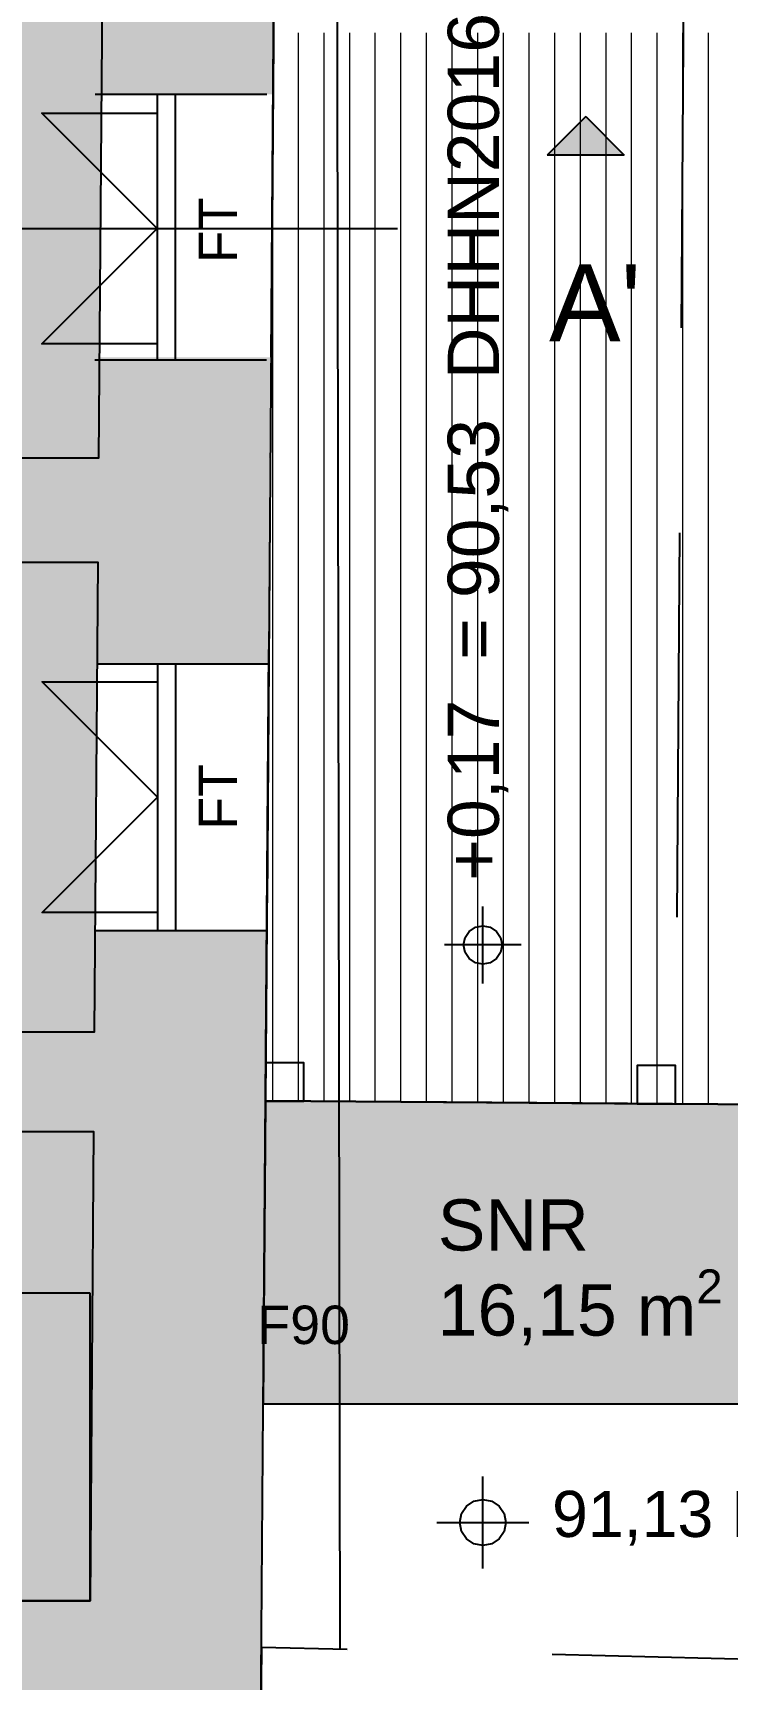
# Model space of a CAD drawing. Header units: centimetres. Extents: x 0 to 44.8, y 0 to 29.7.
# Drawn here: x 29.74 to 32.45, y 14.86 to 21.28 of the extents above; entities that cross this region are included whole.
import ezdxf
from ezdxf.xclip import XClip

# ---------------------------------------------------------------- set-up
doc = ezdxf.new("R2010")
doc.units = ezdxf.units.CM
doc.header["$MEASUREMENT"] = 0
doc.header["$XCLIPFRAME"] = 0
doc.linetypes.add('Strichlinie_ eng', pattern=[0.23, 0.15, -0.08])
doc.linetypes.add('Strichpunktlinie', pattern=[0.670278, 0.352778, -0.176389, 0, -0.141111])
for name, color, linetype in [('A-Bemaßung 1_100', 7, 'Continuous'), ('A-Fenster Türen', 7, 'Continuous'), ('A-Möblierung', 7, 'Continuous'), ('A-Räume NEU.Neu', 7, 'Continuous'), ('A-Schnittlinien.Marker', 7, 'Continuous'), ('A-Schraffuren', 7, 'Continuous'), ('A-Text', 7, 'Continuous'), ('A-Treppen', 7, 'Continuous'), ('Ebene 8001', 7, 'Continuous'), ('Ebene 805', 7, 'Continuous'), ('Layout-Zeichnung.Layout', 7, 'Continuous'), ('Neubau_A-Balkon.Neu', 7, 'Continuous'), ('Neubau_A-Bemaßung 1_100', 7, 'Continuous'), ('Neubau_A-Fenster Türen', 7, 'Continuous'), ('Wand', 7, 'Continuous')]:
    doc.layers.add(name, color=color, linetype=linetype)
doc.styles.add('ERSTELLTER_STIL_3', font='')
doc.styles.get('ERSTELLTER_STIL_3').set_extended_font_data('Arial')

# ---------------------------------------------------------------- blocks, each defined once
blk = doc.blocks.new('*X4')
at = {"layer": 'A-Räume NEU.Neu', "color": 33, "linetype": 'Continuous', "lineweight": 18, "ltscale": 10, "true_color": 0xa88f73}
for p, q in [((30.7751, 21.2773), (30.7751, 21.0273)), ((30.7751, 21.2773), (30.7751, 21.0273)), ((30.8751, 21.2773), (30.8751, 21.0273)), ((30.8751, 21.2773), (30.8751, 21.0273)), ((30.9751, 21.2773), (30.9751, 21.0273)), ((30.9751, 21.2773), (30.9751, 21.0273)), ((31.0751, 21.2773), (31.0751, 21.0273)), ((31.0751, 21.2773), (31.0751, 21.0273)), ((31.1751, 21.2773), (31.1751, 21.0273)), ((31.1751, 21.2773), (31.1751, 21.0273)), ((31.2751, 21.2773), (31.2751, 21.0273)), ((31.2751, 21.2773), (31.2751, 21.0273)), ((31.3751, 21.2773), (31.3751, 21.0273)), ((31.3751, 21.2773), (31.3751, 21.0273)), ((31.4751, 21.2773), (31.4751, 21.0273)), ((31.4751, 21.2773), (31.4751, 21.0273)), ((31.5751, 21.2773), (31.5751, 21.0273)), ((31.5751, 21.2773), (31.5751, 21.0273)), ((31.6751, 21.2773), (31.6751, 21.0273)), ((31.6751, 21.2773), (31.6751, 21.0273)), ((31.7751, 21.2773), (31.7751, 21.0273)), ((31.7751, 21.2773), (31.7751, 21.0273)), ((31.8751, 21.2773), (31.8751, 21.0273)), ((31.8751, 21.2773), (31.8751, 21.0273)), ((31.9751, 21.2773), (31.9751, 21.0273)), ((31.9751, 21.2773), (31.9751, 21.0273)), ((32.0751, 21.2773), (32.0751, 21.0273)), ((32.0751, 21.2773), (32.0751, 21.0273)), ((32.1751, 21.2773), (32.1751, 21.0273)), ((32.1751, 21.2773), (32.1751, 21.0273)), ((32.2751, 21.2773), (32.2751, 21.0273)), ((32.2751, 21.2773), (32.2751, 21.0273)), ((32.3751, 21.2773), (32.3751, 21.0273)), ((32.3751, 21.2773), (32.3751, 21.0273)), ((30.7751, 21.0273), (30.7751, 20.7773)), ((30.7751, 21.0273), (30.7751, 20.7773)), ((30.8751, 21.0273), (30.8751, 20.7773)), ((30.8751, 21.0273), (30.8751, 20.7773)), ((30.9751, 21.0273), (30.9751, 20.7773)), ((30.9751, 21.0273), (30.9751, 20.7773)), ((31.0751, 21.0273), (31.0751, 20.7773)), ((31.0751, 21.0273), (31.0751, 20.7773)), ((31.1751, 21.0273), (31.1751, 20.7773)), ((31.1751, 21.0273), (31.1751, 20.7773)), ((31.2751, 21.0273), (31.2751, 20.7773)), ((31.2751, 21.0273), (31.2751, 20.7773)), ((31.3751, 21.0273), (31.3751, 20.7773)), ((31.3751, 21.0273), (31.3751, 20.7773)), ((31.4751, 21.0273), (31.4751, 20.7773)), ((31.4751, 21.0273), (31.4751, 20.7773)), ((31.5751, 21.0273), (31.5751, 20.7773)), ((31.5751, 21.0273), (31.5751, 20.7773)), ((31.6751, 21.0273), (31.6751, 20.7773)), ((31.6751, 21.0273), (31.6751, 20.7773)), ((31.7751, 21.0273), (31.7751, 20.7773)), ((31.7751, 21.0273), (31.7751, 20.7773)), ((31.8751, 21.0273), (31.8751, 20.7773)), ((31.8751, 21.0273), (31.8751, 20.7773)), ((31.9751, 21.0273), (31.9751, 20.7773)), ((31.9751, 21.0273), (31.9751, 20.7773)), ((32.0751, 21.0273), (32.0751, 20.7773)), ((32.0751, 21.0273), (32.0751, 20.7773)), ((32.1751, 21.0273), (32.1751, 20.7773)), ((32.1751, 21.0273), (32.1751, 20.7773)), ((32.2751, 21.0273), (32.2751, 20.7773)), ((32.2751, 21.0273), (32.2751, 20.7773)), ((32.3751, 21.0273), (32.3751, 20.7773)), ((32.3751, 21.0273), (32.3751, 20.7773)), ((30.7751, 20.7773), (30.7751, 20.5273)), ((30.7751, 20.7773), (30.7751, 20.5273)), ((30.8751, 20.7773), (30.8751, 20.5273)), ((30.8751, 20.7773), (30.8751, 20.5273)), ((30.9751, 20.7773), (30.9751, 20.5273)), ((30.9751, 20.7773), (30.9751, 20.5273)), ((31.0751, 20.7773), (31.0751, 20.5273)), ((31.0751, 20.7773), (31.0751, 20.5273)), ((31.1751, 20.7773), (31.1751, 20.5273)), ((31.1751, 20.7773), (31.1751, 20.5273)), ((31.2751, 20.7773), (31.2751, 20.5273)), ((31.2751, 20.7773), (31.2751, 20.5273)), ((31.3751, 20.7773), (31.3751, 20.5273)), ((31.3751, 20.7773), (31.3751, 20.5273)), ((31.4751, 20.7773), (31.4751, 20.5273)), ((31.4751, 20.7773), (31.4751, 20.5273)), ((31.5751, 20.7773), (31.5751, 20.5273)), ((31.5751, 20.7773), (31.5751, 20.5273)), ((31.6751, 20.7773), (31.6751, 20.5273)), ((31.6751, 20.7773), (31.6751, 20.5273)), ((31.7751, 20.7773), (31.7751, 20.5273)), ((31.7751, 20.7773), (31.7751, 20.5273)), ((31.8751, 20.7773), (31.8751, 20.5273)), ((31.8751, 20.7773), (31.8751, 20.5273)), ((31.9751, 20.7773), (31.9751, 20.5273)), ((31.9751, 20.7773), (31.9751, 20.5273)), ((32.0751, 20.7773), (32.0751, 20.5273)), ((32.0751, 20.7773), (32.0751, 20.5273)), ((32.1751, 20.7773), (32.1751, 20.5273)), ((32.1751, 20.7773), (32.1751, 20.5273)), ((32.2751, 20.7773), (32.2751, 20.5273)), ((32.2751, 20.7773), (32.2751, 20.5273)), ((32.3751, 20.7773), (32.3751, 20.5273)), ((32.3751, 20.7773), (32.3751, 20.5273)), ((30.6751, 20.7224), (30.6751, 20.5273)), ((30.6751, 20.7224), (30.6751, 20.5273)), ((30.6751, 20.5273), (30.6751, 20.2773)), ((30.6751, 20.5273), (30.6751, 20.2773)), ((30.7751, 20.5273), (30.7751, 20.2773)), ((30.7751, 20.5273), (30.7751, 20.2773)), ((30.8751, 20.5273), (30.8751, 20.2773)), ((30.8751, 20.5273), (30.8751, 20.2773)), ((30.9751, 20.5273), (30.9751, 20.2773)), ((30.9751, 20.5273), (30.9751, 20.2773)), ((31.0751, 20.5273), (31.0751, 20.2773)), ((31.0751, 20.5273), (31.0751, 20.2773)), ((31.1751, 20.5273), (31.1751, 20.2773)), ((31.1751, 20.5273), (31.1751, 20.2773)), ((31.2751, 20.5273), (31.2751, 20.2773)), ((31.2751, 20.5273), (31.2751, 20.2773)), ((31.3751, 20.5273), (31.3751, 20.2773)), ((31.3751, 20.5273), (31.3751, 20.2773)), ((31.4751, 20.5273), (31.4751, 20.2773)), ((31.4751, 20.5273), (31.4751, 20.2773)), ((31.5751, 20.5273), (31.5751, 20.2773)), ((31.5751, 20.5273), (31.5751, 20.2773)), ((31.6751, 20.5273), (31.6751, 20.2773)), ((31.6751, 20.5273), (31.6751, 20.2773)), ((31.7751, 20.5273), (31.7751, 20.2773)), ((31.7751, 20.5273), (31.7751, 20.2773)), ((31.8751, 20.5273), (31.8751, 20.2773)), ((31.8751, 20.5273), (31.8751, 20.2773)), ((31.9751, 20.5273), (31.9751, 20.2773)), ((31.9751, 20.5273), (31.9751, 20.2773)), ((32.0751, 20.5273), (32.0751, 20.2773)), ((32.0751, 20.5273), (32.0751, 20.2773)), ((32.1751, 20.5273), (32.1751, 20.2773)), ((32.1751, 20.5273), (32.1751, 20.2773)), ((32.2751, 20.5273), (32.2751, 20.2773)), ((32.2751, 20.5273), (32.2751, 20.2773)), ((32.3751, 20.5273), (32.3751, 20.2773)), ((32.3751, 20.5273), (32.3751, 20.2773)), ((30.6751, 20.2773), (30.6751, 20.0273)), ((30.6751, 20.2773), (30.6751, 20.0273)), ((30.7751, 20.2773), (30.7751, 20.0273)), ((30.7751, 20.2773), (30.7751, 20.0273)), ((30.8751, 20.2773), (30.8751, 20.0273)), ((30.8751, 20.2773), (30.8751, 20.0273)), ((30.9751, 20.2773), (30.9751, 20.0273)), ((30.9751, 20.2773), (30.9751, 20.0273)), ((31.0751, 20.2773), (31.0751, 20.0273)), ((31.0751, 20.2773), (31.0751, 20.0273)), ((31.1751, 20.2773), (31.1751, 20.0273)), ((31.1751, 20.2773), (31.1751, 20.0273)), ((31.2751, 20.2773), (31.2751, 20.0273)), ((31.2751, 20.2773), (31.2751, 20.0273)), ((31.3751, 20.2773), (31.3751, 20.0273)), ((31.3751, 20.2773), (31.3751, 20.0273)), ((31.4751, 20.2773), (31.4751, 20.0273)), ((31.4751, 20.2773), (31.4751, 20.0273)), ((31.5751, 20.2773), (31.5751, 20.0273)), ((31.5751, 20.2773), (31.5751, 20.0273)), ((31.6751, 20.2773), (31.6751, 20.0273)), ((31.6751, 20.2773), (31.6751, 20.0273)), ((31.7751, 20.2773), (31.7751, 20.0273)), ((31.7751, 20.2773), (31.7751, 20.0273)), ((31.8751, 20.2773), (31.8751, 20.0273)), ((31.8751, 20.2773), (31.8751, 20.0273)), ((31.9751, 20.2773), (31.9751, 20.0273)), ((31.9751, 20.2773), (31.9751, 20.0273)), ((32.0751, 20.2773), (32.0751, 20.0273)), ((32.0751, 20.2773), (32.0751, 20.0273)), ((32.1751, 20.2773), (32.1751, 20.0273)), ((32.1751, 20.2773), (32.1751, 20.0273)), ((32.2751, 20.2773), (32.2751, 20.0273)), ((32.2751, 20.2773), (32.2751, 20.0273)), ((32.3751, 20.2773), (32.3751, 20.0273)), ((32.3751, 20.2773), (32.3751, 20.0273)), ((30.6751, 20.0273), (30.6751, 19.7773)), ((30.6751, 20.0273), (30.6751, 19.7773)), ((30.7751, 20.0273), (30.7751, 19.7773)), ((30.7751, 20.0273), (30.7751, 19.7773)), ((30.8751, 20.0273), (30.8751, 19.7773)), ((30.8751, 20.0273), (30.8751, 19.7773)), ((30.9751, 20.0273), (30.9751, 19.7773)), ((30.9751, 20.0273), (30.9751, 19.7773)), ((31.0751, 20.0273), (31.0751, 19.7773)), ((31.0751, 20.0273), (31.0751, 19.7773)), ((31.1751, 20.0273), (31.1751, 19.7773)), ((31.1751, 20.0273), (31.1751, 19.7773)), ((31.2751, 20.0273), (31.2751, 19.7773)), ((31.2751, 20.0273), (31.2751, 19.7773)), ((31.3751, 20.0273), (31.3751, 19.7773)), ((31.3751, 20.0273), (31.3751, 19.7773)), ((31.4751, 20.0273), (31.4751, 19.7773)), ((31.4751, 20.0273), (31.4751, 19.7773)), ((31.5751, 20.0273), (31.5751, 19.7773)), ((31.5751, 20.0273), (31.5751, 19.7773)), ((31.6751, 20.0273), (31.6751, 19.7773)), ((31.6751, 20.0273), (31.6751, 19.7773)), ((31.7751, 20.0273), (31.7751, 19.7773)), ((31.7751, 20.0273), (31.7751, 19.7773)), ((31.8751, 20.0273), (31.8751, 19.7773)), ((31.8751, 20.0273), (31.8751, 19.7773)), ((31.9751, 20.0273), (31.9751, 19.7773)), ((31.9751, 20.0273), (31.9751, 19.7773)), ((32.0751, 20.0273), (32.0751, 19.7773)), ((32.0751, 20.0273), (32.0751, 19.7773)), ((32.1751, 20.0273), (32.1751, 19.7773)), ((32.1751, 20.0273), (32.1751, 19.7773)), ((32.2751, 20.0273), (32.2751, 19.7773)), ((32.2751, 20.0273), (32.2751, 19.7773)), ((32.3751, 20.0273), (32.3751, 19.7773)), ((32.3751, 20.0273), (32.3751, 19.7773)), ((30.6751, 19.7773), (30.6751, 19.5273)), ((30.6751, 19.7773), (30.6751, 19.5273)), ((30.7751, 19.7773), (30.7751, 19.5273)), ((30.7751, 19.7773), (30.7751, 19.5273)), ((30.8751, 19.7773), (30.8751, 19.5273)), ((30.8751, 19.7773), (30.8751, 19.5273)), ((30.9751, 19.7773), (30.9751, 19.5273)), ((30.9751, 19.7773), (30.9751, 19.5273)), ((31.0751, 19.7773), (31.0751, 19.5273)), ((31.0751, 19.7773), (31.0751, 19.5273)), ((31.1751, 19.7773), (31.1751, 19.5273)), ((31.1751, 19.7773), (31.1751, 19.5273)), ((31.2751, 19.7773), (31.2751, 19.5273)), ((31.2751, 19.7773), (31.2751, 19.5273)), ((31.3751, 19.7773), (31.3751, 19.5273)), ((31.3751, 19.7773), (31.3751, 19.5273)), ((31.4751, 19.7773), (31.4751, 19.5273)), ((31.4751, 19.7773), (31.4751, 19.5273)), ((31.5751, 19.7773), (31.5751, 19.5273)), ((31.5751, 19.7773), (31.5751, 19.5273)), ((31.6751, 19.7773), (31.6751, 19.5273)), ((31.6751, 19.7773), (31.6751, 19.5273)), ((31.7751, 19.7773), (31.7751, 19.5273)), ((31.7751, 19.7773), (31.7751, 19.5273)), ((31.8751, 19.7773), (31.8751, 19.5273)), ((31.8751, 19.7773), (31.8751, 19.5273)), ((31.9751, 19.7773), (31.9751, 19.5273)), ((31.9751, 19.7773), (31.9751, 19.5273)), ((32.0751, 19.7773), (32.0751, 19.5273)), ((32.0751, 19.7773), (32.0751, 19.5273)), ((32.1751, 19.7773), (32.1751, 19.5273)), ((32.1751, 19.7773), (32.1751, 19.5273)), ((32.2751, 19.7773), (32.2751, 19.5273)), ((32.2751, 19.7773), (32.2751, 19.5273)), ((32.3751, 19.7773), (32.3751, 19.5273)), ((32.3751, 19.7773), (32.3751, 19.5273)), ((30.6751, 19.5273), (30.6751, 19.2773)), ((30.6751, 19.5273), (30.6751, 19.2773)), ((30.7751, 19.5273), (30.7751, 19.2773)), ((30.7751, 19.5273), (30.7751, 19.2773)), ((30.8751, 19.5273), (30.8751, 19.2773)), ((30.8751, 19.5273), (30.8751, 19.2773)), ((30.9751, 19.5273), (30.9751, 19.2773)), ((30.9751, 19.5273), (30.9751, 19.2773)), ((31.0751, 19.5273), (31.0751, 19.2773)), ((31.0751, 19.5273), (31.0751, 19.2773)), ((31.1751, 19.5273), (31.1751, 19.2773)), ((31.1751, 19.5273), (31.1751, 19.2773)), ((31.2751, 19.5273), (31.2751, 19.2773)), ((31.2751, 19.5273), (31.2751, 19.2773)), ((31.3751, 19.5273), (31.3751, 19.2773)), ((31.3751, 19.5273), (31.3751, 19.2773)), ((31.4751, 19.5273), (31.4751, 19.2773)), ((31.4751, 19.5273), (31.4751, 19.2773)), ((31.5751, 19.5273), (31.5751, 19.2773)), ((31.5751, 19.5273), (31.5751, 19.2773)), ((31.6751, 19.5273), (31.6751, 19.2773)), ((31.6751, 19.5273), (31.6751, 19.2773)), ((31.7751, 19.5273), (31.7751, 19.2773)), ((31.7751, 19.5273), (31.7751, 19.2773)), ((31.8751, 19.5273), (31.8751, 19.2773)), ((31.8751, 19.5273), (31.8751, 19.2773)), ((31.9751, 19.5273), (31.9751, 19.2773)), ((31.9751, 19.5273), (31.9751, 19.2773)), ((32.0751, 19.5273), (32.0751, 19.2773)), ((32.0751, 19.5273), (32.0751, 19.2773)), ((32.1751, 19.5273), (32.1751, 19.2773)), ((32.1751, 19.5273), (32.1751, 19.2773)), ((32.2751, 19.5273), (32.2751, 19.2773)), ((32.2751, 19.5273), (32.2751, 19.2773)), ((32.3751, 19.5273), (32.3751, 19.2773)), ((32.3751, 19.5273), (32.3751, 19.2773)), ((30.6751, 19.2773), (30.6751, 19.0273)), ((30.6751, 19.2773), (30.6751, 19.0273)), ((30.7751, 19.2773), (30.7751, 19.0273)), ((30.7751, 19.2773), (30.7751, 19.0273)), ((30.8751, 19.2773), (30.8751, 19.0273)), ((30.8751, 19.2773), (30.8751, 19.0273)), ((30.9751, 19.2773), (30.9751, 19.0273)), ((30.9751, 19.2773), (30.9751, 19.0273)), ((31.0751, 19.2773), (31.0751, 19.0273)), ((31.0751, 19.2773), (31.0751, 19.0273)), ((31.1751, 19.2773), (31.1751, 19.0273)), ((31.1751, 19.2773), (31.1751, 19.0273)), ((31.2751, 19.2773), (31.2751, 19.0273)), ((31.2751, 19.2773), (31.2751, 19.0273)), ((31.3751, 19.2773), (31.3751, 19.0273)), ((31.3751, 19.2773), (31.3751, 19.0273)), ((31.4751, 19.2773), (31.4751, 19.0273)), ((31.4751, 19.2773), (31.4751, 19.0273)), ((31.5751, 19.2773), (31.5751, 19.0273)), ((31.5751, 19.2773), (31.5751, 19.0273)), ((31.6751, 19.2773), (31.6751, 19.0273)), ((31.6751, 19.2773), (31.6751, 19.0273)), ((31.7751, 19.2773), (31.7751, 19.0273)), ((31.7751, 19.2773), (31.7751, 19.0273)), ((31.8751, 19.2773), (31.8751, 19.0273)), ((31.8751, 19.2773), (31.8751, 19.0273)), ((31.9751, 19.2773), (31.9751, 19.0273)), ((31.9751, 19.2773), (31.9751, 19.0273)), ((32.0751, 19.2773), (32.0751, 19.0273)), ((32.0751, 19.2773), (32.0751, 19.0273)), ((32.1751, 19.2773), (32.1751, 19.0273)), ((32.1751, 19.2773), (32.1751, 19.0273)), ((32.2751, 19.2773), (32.2751, 19.0273)), ((32.2751, 19.2773), (32.2751, 19.0273)), ((32.3751, 19.2773), (32.3751, 19.0273)), ((32.3751, 19.2773), (32.3751, 19.0273)), ((30.6751, 19.0273), (30.6751, 18.7773)), ((30.6751, 19.0273), (30.6751, 18.7773)), ((30.7751, 19.0273), (30.7751, 18.7773)), ((30.7751, 19.0273), (30.7751, 18.7773)), ((30.8751, 19.0273), (30.8751, 18.7773)), ((30.8751, 19.0273), (30.8751, 18.7773)), ((30.9751, 19.0273), (30.9751, 18.7773)), ((30.9751, 19.0273), (30.9751, 18.7773)), ((31.0751, 19.0273), (31.0751, 18.7773)), ((31.0751, 19.0273), (31.0751, 18.7773)), ((31.1751, 19.0273), (31.1751, 18.7773)), ((31.1751, 19.0273), (31.1751, 18.7773)), ((31.2751, 19.0273), (31.2751, 18.7773)), ((31.2751, 19.0273), (31.2751, 18.7773)), ((31.3751, 19.0273), (31.3751, 18.7773)), ((31.3751, 19.0273), (31.3751, 18.7773)), ((31.4751, 19.0273), (31.4751, 18.7773)), ((31.4751, 19.0273), (31.4751, 18.7773)), ((31.5751, 19.0273), (31.5751, 18.7773)), ((31.5751, 19.0273), (31.5751, 18.7773)), ((31.6751, 19.0273), (31.6751, 18.7773)), ((31.6751, 19.0273), (31.6751, 18.7773)), ((31.7751, 19.0273), (31.7751, 18.7773)), ((31.7751, 19.0273), (31.7751, 18.7773)), ((31.8751, 19.0273), (31.8751, 18.7773)), ((31.8751, 19.0273), (31.8751, 18.7773)), ((31.9751, 19.0273), (31.9751, 18.7773)), ((31.9751, 19.0273), (31.9751, 18.7773)), ((32.0751, 19.0273), (32.0751, 18.7773)), ((32.0751, 19.0273), (32.0751, 18.7773)), ((32.1751, 19.0273), (32.1751, 18.7773)), ((32.1751, 19.0273), (32.1751, 18.7773)), ((32.2751, 19.0273), (32.2751, 18.7773)), ((32.2751, 19.0273), (32.2751, 18.7773)), ((32.3751, 19.0273), (32.3751, 18.7773)), ((32.3751, 19.0273), (32.3751, 18.7773)), ((30.6751, 18.7773), (30.6751, 18.5273)), ((30.6751, 18.7773), (30.6751, 18.5273)), ((30.7751, 18.7773), (30.7751, 18.5273)), ((30.7751, 18.7773), (30.7751, 18.5273)), ((30.8751, 18.7773), (30.8751, 18.5273)), ((30.8751, 18.7773), (30.8751, 18.5273)), ((30.9751, 18.7773), (30.9751, 18.5273)), ((30.9751, 18.7773), (30.9751, 18.5273)), ((31.0751, 18.7773), (31.0751, 18.5273)), ((31.0751, 18.7773), (31.0751, 18.5273)), ((31.1751, 18.7773), (31.1751, 18.5273)), ((31.1751, 18.7773), (31.1751, 18.5273)), ((31.2751, 18.7773), (31.2751, 18.5273)), ((31.2751, 18.7773), (31.2751, 18.5273)), ((31.3751, 18.7773), (31.3751, 18.5273)), ((31.3751, 18.7773), (31.3751, 18.5273)), ((31.4751, 18.7773), (31.4751, 18.5273)), ((31.4751, 18.7773), (31.4751, 18.5273)), ((31.5751, 18.7773), (31.5751, 18.5273)), ((31.5751, 18.7773), (31.5751, 18.5273)), ((31.6751, 18.7773), (31.6751, 18.5273)), ((31.6751, 18.7773), (31.6751, 18.5273)), ((31.7751, 18.7773), (31.7751, 18.5273)), ((31.7751, 18.7773), (31.7751, 18.5273)), ((31.8751, 18.7773), (31.8751, 18.5273)), ((31.8751, 18.7773), (31.8751, 18.5273)), ((31.9751, 18.7773), (31.9751, 18.5273)), ((31.9751, 18.7773), (31.9751, 18.5273)), ((32.0751, 18.7773), (32.0751, 18.5273)), ((32.0751, 18.7773), (32.0751, 18.5273)), ((32.1751, 18.7773), (32.1751, 18.5273)), ((32.1751, 18.7773), (32.1751, 18.5273)), ((32.2751, 18.7773), (32.2751, 18.5273)), ((32.2751, 18.7773), (32.2751, 18.5273)), ((32.3751, 18.7773), (32.3751, 18.5273)), ((32.3751, 18.7773), (32.3751, 18.5273)), ((30.6751, 18.5273), (30.6751, 18.2773)), ((30.6751, 18.5273), (30.6751, 18.2773)), ((30.7751, 18.5273), (30.7751, 18.2773)), ((30.7751, 18.5273), (30.7751, 18.2773)), ((30.8751, 18.5273), (30.8751, 18.2773)), ((30.8751, 18.5273), (30.8751, 18.2773)), ((30.9751, 18.5273), (30.9751, 18.2773)), ((30.9751, 18.5273), (30.9751, 18.2773)), ((31.0751, 18.5273), (31.0751, 18.2773)), ((31.0751, 18.5273), (31.0751, 18.2773)), ((31.1751, 18.5273), (31.1751, 18.2773)), ((31.1751, 18.5273), (31.1751, 18.2773)), ((31.2751, 18.5273), (31.2751, 18.2773)), ((31.2751, 18.5273), (31.2751, 18.2773)), ((31.3751, 18.5273), (31.3751, 18.2773)), ((31.3751, 18.5273), (31.3751, 18.2773)), ((31.4751, 18.5273), (31.4751, 18.2773)), ((31.4751, 18.5273), (31.4751, 18.2773)), ((31.5751, 18.5273), (31.5751, 18.2773)), ((31.5751, 18.5273), (31.5751, 18.2773)), ((31.6751, 18.5273), (31.6751, 18.2773)), ((31.6751, 18.5273), (31.6751, 18.2773)), ((31.7751, 18.5273), (31.7751, 18.2773)), ((31.7751, 18.5273), (31.7751, 18.2773)), ((31.8751, 18.5273), (31.8751, 18.2773)), ((31.8751, 18.5273), (31.8751, 18.2773)), ((31.9751, 18.5273), (31.9751, 18.2773)), ((31.9751, 18.5273), (31.9751, 18.2773)), ((32.0751, 18.5273), (32.0751, 18.2773)), ((32.0751, 18.5273), (32.0751, 18.2773)), ((32.1751, 18.5273), (32.1751, 18.2773)), ((32.1751, 18.5273), (32.1751, 18.2773)), ((32.2751, 18.5273), (32.2751, 18.2773)), ((32.2751, 18.5273), (32.2751, 18.2773)), ((32.3751, 18.5273), (32.3751, 18.2773)), ((32.3751, 18.5273), (32.3751, 18.2773)), ((30.6751, 18.2773), (30.6751, 18.0273)), ((30.6751, 18.2773), (30.6751, 18.0273)), ((30.7751, 18.2773), (30.7751, 18.0273)), ((30.7751, 18.2773), (30.7751, 18.0273)), ((30.8751, 18.2773), (30.8751, 18.0273)), ((30.8751, 18.2773), (30.8751, 18.0273)), ((30.9751, 18.2773), (30.9751, 18.0273)), ((30.9751, 18.2773), (30.9751, 18.0273)), ((31.0751, 18.2773), (31.0751, 18.0273)), ((31.0751, 18.2773), (31.0751, 18.0273)), ((31.1751, 18.2773), (31.1751, 18.0273)), ((31.1751, 18.2773), (31.1751, 18.0273)), ((31.2751, 18.2773), (31.2751, 18.0273)), ((31.2751, 18.2773), (31.2751, 18.0273)), ((31.3751, 18.2773), (31.3751, 18.0273)), ((31.3751, 18.2773), (31.3751, 18.0273)), ((31.4751, 18.2773), (31.4751, 18.0273)), ((31.4751, 18.2773), (31.4751, 18.0273)), ((31.5751, 18.2773), (31.5751, 18.0273)), ((31.5751, 18.2773), (31.5751, 18.0273)), ((31.6751, 18.2773), (31.6751, 18.0273)), ((31.6751, 18.2773), (31.6751, 18.0273)), ((31.7751, 18.2773), (31.7751, 18.0273)), ((31.7751, 18.2773), (31.7751, 18.0273)), ((31.8751, 18.2773), (31.8751, 18.0273)), ((31.8751, 18.2773), (31.8751, 18.0273)), ((31.9751, 18.2773), (31.9751, 18.0273)), ((31.9751, 18.2773), (31.9751, 18.0273)), ((32.0751, 18.2773), (32.0751, 18.0273)), ((32.0751, 18.2773), (32.0751, 18.0273)), ((32.1751, 18.2773), (32.1751, 18.0273)), ((32.1751, 18.2773), (32.1751, 18.0273)), ((32.2751, 18.2773), (32.2751, 18.0273)), ((32.2751, 18.2773), (32.2751, 18.0273)), ((32.3751, 18.2773), (32.3751, 18.0273)), ((32.3751, 18.2773), (32.3751, 18.0273)), ((30.6751, 18.0273), (30.6751, 17.7773)), ((30.6751, 18.0273), (30.6751, 17.7773)), ((30.7751, 18.0273), (30.7751, 17.7773)), ((30.7751, 18.0273), (30.7751, 17.7773)), ((30.8751, 18.0273), (30.8751, 17.7773)), ((30.8751, 18.0273), (30.8751, 17.7773)), ((30.9751, 18.0273), (30.9751, 17.7773)), ((30.9751, 18.0273), (30.9751, 17.7773)), ((31.0751, 18.0273), (31.0751, 17.7773)), ((31.0751, 18.0273), (31.0751, 17.7773)), ((31.1751, 18.0273), (31.1751, 17.7773)), ((31.1751, 18.0273), (31.1751, 17.7773)), ((31.2751, 18.0273), (31.2751, 17.7773)), ((31.2751, 18.0273), (31.2751, 17.7773)), ((31.3751, 18.0273), (31.3751, 17.7773)), ((31.3751, 18.0273), (31.3751, 17.7773)), ((31.4751, 18.0273), (31.4751, 17.7773)), ((31.4751, 18.0273), (31.4751, 17.7773)), ((31.5751, 18.0273), (31.5751, 17.7773)), ((31.5751, 18.0273), (31.5751, 17.7773)), ((31.6751, 18.0273), (31.6751, 17.7773)), ((31.6751, 18.0273), (31.6751, 17.7773)), ((31.7751, 18.0273), (31.7751, 17.7773)), ((31.7751, 18.0273), (31.7751, 17.7773)), ((31.8751, 18.0273), (31.8751, 17.7773)), ((31.8751, 18.0273), (31.8751, 17.7773)), ((31.9751, 18.0273), (31.9751, 17.7773)), ((31.9751, 18.0273), (31.9751, 17.7773)), ((32.0751, 18.0273), (32.0751, 17.7773)), ((32.0751, 18.0273), (32.0751, 17.7773)), ((32.1751, 18.0273), (32.1751, 17.7773)), ((32.1751, 18.0273), (32.1751, 17.7773)), ((32.2751, 18.0273), (32.2751, 17.7773)), ((32.2751, 18.0273), (32.2751, 17.7773)), ((32.3751, 18.0273), (32.3751, 17.7773)), ((32.3751, 18.0273), (32.3751, 17.7773)), ((30.6751, 17.7773), (30.6751, 17.5273)), ((30.6751, 17.7773), (30.6751, 17.5273)), ((30.7751, 17.7773), (30.7751, 17.5273)), ((30.7751, 17.7773), (30.7751, 17.5273)), ((30.8751, 17.7773), (30.8751, 17.5273)), ((30.8751, 17.7773), (30.8751, 17.5273)), ((30.9751, 17.7773), (30.9751, 17.5273)), ((30.9751, 17.7773), (30.9751, 17.5273)), ((31.0751, 17.7773), (31.0751, 17.5273)), ((31.0751, 17.7773), (31.0751, 17.5273)), ((31.1751, 17.7773), (31.1751, 17.5273)), ((31.1751, 17.7773), (31.1751, 17.5273)), ((31.2751, 17.7773), (31.2751, 17.5273)), ((31.2751, 17.7773), (31.2751, 17.5273)), ((31.3751, 17.7773), (31.3751, 17.5273)), ((31.3751, 17.7773), (31.3751, 17.5273)), ((31.4751, 17.7773), (31.4751, 17.5273)), ((31.4751, 17.7773), (31.4751, 17.5273)), ((31.5751, 17.7773), (31.5751, 17.5273)), ((31.5751, 17.7773), (31.5751, 17.5273)), ((31.6751, 17.7773), (31.6751, 17.5273)), ((31.6751, 17.7773), (31.6751, 17.5273)), ((31.7751, 17.7773), (31.7751, 17.5273)), ((31.7751, 17.7773), (31.7751, 17.5273)), ((31.8751, 17.7773), (31.8751, 17.5273)), ((31.8751, 17.7773), (31.8751, 17.5273)), ((31.9751, 17.7773), (31.9751, 17.5273)), ((31.9751, 17.7773), (31.9751, 17.5273)), ((32.0751, 17.7773), (32.0751, 17.5273)), ((32.0751, 17.7773), (32.0751, 17.5273)), ((32.1751, 17.7773), (32.1751, 17.5273)), ((32.1751, 17.7773), (32.1751, 17.5273)), ((32.2751, 17.7773), (32.2751, 17.5273)), ((32.2751, 17.7773), (32.2751, 17.5273)), ((32.3751, 17.7773), (32.3751, 17.5273)), ((32.3751, 17.7773), (32.3751, 17.5273)), ((30.6751, 17.5273), (30.6751, 17.2773)), ((30.6751, 17.5273), (30.6751, 17.2773)), ((30.7751, 17.5273), (30.7751, 17.2773)), ((30.7751, 17.5273), (30.7751, 17.2773)), ((30.8751, 17.5273), (30.8751, 17.2773)), ((30.8751, 17.5273), (30.8751, 17.2773)), ((30.9751, 17.5273), (30.9751, 17.2773)), ((30.9751, 17.5273), (30.9751, 17.2773)), ((31.0751, 17.5273), (31.0751, 17.2773)), ((31.0751, 17.5273), (31.0751, 17.2773)), ((31.1751, 17.5273), (31.1751, 17.2773)), ((31.1751, 17.5273), (31.1751, 17.2773)), ((31.2751, 17.5273), (31.2751, 17.2773)), ((31.2751, 17.5273), (31.2751, 17.2773)), ((31.3751, 17.5273), (31.3751, 17.2773)), ((31.3751, 17.5273), (31.3751, 17.2773)), ((31.4751, 17.5273), (31.4751, 17.2773)), ((31.4751, 17.5273), (31.4751, 17.2773)), ((31.5751, 17.5273), (31.5751, 17.2773)), ((31.5751, 17.5273), (31.5751, 17.2773)), ((31.6751, 17.5273), (31.6751, 17.2773)), ((31.6751, 17.5273), (31.6751, 17.2773)), ((31.7751, 17.5273), (31.7751, 17.2773)), ((31.7751, 17.5273), (31.7751, 17.2773)), ((31.8751, 17.5273), (31.8751, 17.2773)), ((31.8751, 17.5273), (31.8751, 17.2773)), ((31.9751, 17.5273), (31.9751, 17.2773)), ((31.9751, 17.5273), (31.9751, 17.2773)), ((32.0751, 17.5273), (32.0751, 17.2773)), ((32.0751, 17.5273), (32.0751, 17.2773)), ((32.1751, 17.5273), (32.1751, 17.2773)), ((32.1751, 17.5273), (32.1751, 17.2773)), ((32.2751, 17.5273), (32.2751, 17.2773)), ((32.2751, 17.5273), (32.2751, 17.2773)), ((32.3751, 17.5273), (32.3751, 17.2773)), ((32.3751, 17.5273), (32.3751, 17.2773)), ((30.6751, 17.2773), (30.6751, 17.1107)), ((30.6751, 17.2773), (30.6751, 17.1107)), ((30.7751, 17.2773), (30.7751, 17.11)), ((30.7751, 17.2773), (30.7751, 17.11)), ((30.8751, 17.2773), (30.8751, 17.1092)), ((30.8751, 17.2773), (30.8751, 17.1092)), ((30.9751, 17.2773), (30.9751, 17.1085)), ((30.9751, 17.2773), (30.9751, 17.1085)), ((31.0751, 17.2773), (31.0751, 17.1077)), ((31.0751, 17.2773), (31.0751, 17.1077)), ((31.1751, 17.2773), (31.1751, 17.107)), ((31.1751, 17.2773), (31.1751, 17.107)), ((31.2751, 17.2773), (31.2751, 17.1062)), ((31.2751, 17.2773), (31.2751, 17.1062)), ((31.3751, 17.2773), (31.3751, 17.1055)), ((31.3751, 17.2773), (31.3751, 17.1055)), ((31.4751, 17.2773), (31.4751, 17.1047)), ((31.4751, 17.2773), (31.4751, 17.1047)), ((31.5751, 17.2773), (31.5751, 17.104)), ((31.5751, 17.2773), (31.5751, 17.104)), ((31.6751, 17.2773), (31.6751, 17.1032)), ((31.6751, 17.2773), (31.6751, 17.1032)), ((31.7751, 17.2773), (31.7751, 17.1025)), ((31.7751, 17.2773), (31.7751, 17.1025)), ((31.8751, 17.2773), (31.8751, 17.1018)), ((31.8751, 17.2773), (31.8751, 17.1018)), ((31.9751, 17.2773), (31.9751, 17.101)), ((31.9751, 17.2773), (31.9751, 17.101)), ((32.0751, 17.2773), (32.0751, 17.1003)), ((32.0751, 17.2773), (32.0751, 17.1003)), ((32.1751, 17.2773), (32.1751, 17.0995)), ((32.1751, 17.2773), (32.1751, 17.0995)), ((32.2751, 17.2773), (32.2751, 17.0988)), ((32.2751, 17.2773), (32.2751, 17.0988)), ((32.3751, 17.2773), (32.3751, 17.098)), ((32.3751, 17.2773), (32.3751, 17.098))]:
    blk.add_line(p, q, dxfattribs=at)
blk = doc.blocks.new('Zeichnung_2_1', base_point=(5.8793, 14.2345))
at = {"layer": 'A-Räume NEU.Neu', "linetype": 'Continuous', "lineweight": 0, "true_color": 0x393526}
for points in [[(23.4185, 23.6221), (23.4185, 21.8203), (23.6185, 21.8203), (23.6185, 21.4203), (23.4185, 21.4203), (23.4185, 19.6185), (23.6325, 19.6185), (23.6325, 19.4924), (26.3367, 19.4924), (26.3367, 19.6683), (26.7312, 19.6683), (26.7312, 21.3468), (26.3367, 21.3468), (26.3367, 21.8751), (26.7312, 21.8751), (26.8732, 21.8751), (26.8732, 21.3468), (26.7332, 21.3468), (26.7332, 19.6683), (26.8506, 19.6683), (26.8506, 19.4123), (29.6026, 19.4123), (29.6026, 19.6185), (29.9968, 19.6185), (30.0103, 21.4203), (29.6026, 21.4203), (29.6026, 21.8203), (30.0132, 21.8203), (30.0267, 23.6221), (29.6026, 23.6221), (29.6026, 23.8182), (29.2852, 23.8182), (27.1588, 23.8182), (26.8112, 23.8182), (26.8112, 23.6389), (26.8112, 23.6221), (26.7312, 23.6221), (26.3367, 23.6221), (26.3367, 23.8172), (23.6185, 23.8172), (23.6185, 23.6221)], [(26.6862, 15.1613), (26.8112, 15.1613), (26.8112, 14.9903), (27.1581, 14.9903), (29.2359, 14.9903), (29.5858, 14.9903), (29.5858, 15.1613), (29.9636, 15.1613), (29.9773, 16.9911), (29.6026, 16.9911), (29.6026, 17.3785), (29.9801, 17.3785), (29.9938, 19.2123), (29.6026, 19.2123), (29.6026, 19.2623), (26.8506, 19.2623), (26.8506, 19.1401), (26.6862, 19.1401)]]:
    blk.add_hatch(color=250, dxfattribs=at).paths.add_polyline_path(points)
at = {"layer": 'A-Schnittlinien.Marker', "linetype": 'Continuous', "lineweight": 0, "true_color": 0x000000}
blk.add_hatch(color=18, dxfattribs=at).paths.add_polyline_path([(31.8971, 20.9502), (31.7471, 20.8002), (32.0471, 20.8002)])
at = {"layer": 'A-Schraffuren', "linetype": 'Continuous', "lineweight": 13}
for points in [[(30.6756, 21.0375), (30.678, 21.4203), (30.008, 21.4203), (30.0056, 21.0375)], [(30.6669, 19.6185), (30.6693, 20.0117), (29.9993, 20.0117), (29.9968, 19.6185)], [(29.6026, 19.2123), (29.9938, 19.2123), (29.9909, 18.8154), (30.6609, 18.8154), (30.6613, 18.8717), (30.6613, 19.6185), (29.9968, 19.6185), (29.6026, 19.6185)], [(29.1359, 14.5844), (29.1359, 14.3417), (30.6275, 14.3417), (30.6531, 17.7754), (29.9831, 17.7754), (29.9801, 17.3785), (29.6026, 17.3785), (29.6026, 16.9911), (29.9773, 16.9911), (29.9636, 15.1613), (29.5858, 15.1613), (29.5858, 14.9903), (29.2359, 14.9903), (29.2359, 14.5844)]]:
    blk.add_hatch(color=9, dxfattribs=at).paths.add_polyline_path(points)
at = {"layer": 'A-Treppen', "linetype": 'Continuous', "lineweight": 0, "true_color": 0x2b3322}
blk.add_hatch(color=250, dxfattribs=at).paths.add_polyline_path([(35.223, 24.0659), (33.6992, 24.0659), (33.6481, 17.0885), (30.6482, 17.1109), (30.6394, 15.9287), (35.223, 15.9287)])
at = {"layer": 'A-Möblierung', "color": 7, "linetype": 'Continuous', "lineweight": 25, "ltscale": 10, "flags": 128}
blk.add_lwpolyline([(29.9636, 16.3613), (29.3636, 16.3613), (29.3636, 15.1613), (29.9636, 15.1613)], close=True, dxfattribs=at)
at = {"layer": 'A-Räume NEU.Neu', "color": 7, "linetype": 'Continuous', "lineweight": 25, "ltscale": 10, "flags": 128}
blk.add_lwpolyline([(30.6482, 17.1109), (33.6481, 17.0885), (33.6992, 24.0663), (30.7002, 24.0882)], close=True, dxfattribs=at)
at = {"layer": 'A-Schnittlinien.Marker', "color": 7, "linetype": 'Continuous', "lineweight": 25, "ltscale": 10}
for p, q in [((31.8971, 20.9502), (31.7471, 20.8002)), ((31.8971, 20.9502), (32.0471, 20.8002)), ((32.0471, 20.8002), (31.7471, 20.8002))]:
    blk.add_line(p, q, dxfattribs=at)
at = {"layer": 'A-Schnittlinien.Marker', "color": 7, "linetype": 'Strichpunktlinie', "lineweight": 25, "ltscale": 10, "flags": 128}
blk.add_lwpolyline([(5.1343, 20.8002), (5.1343, 20.5144), (18.9188, 20.5144), (18.9188, 18.3021), (22.9635, 18.3021), (22.9635, 20.5144), (31.8971, 20.5144), (31.8971, 20.8002)], dxfattribs=at)
at = {"layer": 'A-Treppen', "color": 7, "linetype": 'Continuous', "lineweight": 25, "ltscale": 10, "flags": 128}
blk.add_lwpolyline([(35.223, 24.0659), (33.6992, 24.0659), (33.6481, 17.0885), (30.6482, 17.1109), (30.6394, 15.9287), (35.223, 15.9287)], close=True, dxfattribs=at)
at = {"layer": 'Ebene 8001', "color": 7, "linetype": 'Continuous', "lineweight": 25, "ltscale": 10, "flags": 128}
blk.add_lwpolyline([(30.939, 14.971), (30.923, 24.9625), (5.9013, 24.4882)], dxfattribs=at)
at = {"layer": 'Ebene 805', "color": 7, "linetype": 'Strichlinie_ eng', "lineweight": 25, "ltscale": 10, "flags": 128}
blk.add_lwpolyline([(35.5648, 14.8579), (30.6323, 14.9785), (30.6275, 14.3417), (29.6061, 14.3417), (29.5312, 4.75)], dxfattribs=at)
at = {"layer": 'Neubau_A-Balkon.Neu', "color": 7, "linetype": 'Strichlinie_ eng', "lineweight": 25, "ltscale": 10, "flags": 128}
blk.add_lwpolyline([(30.6822, 21.6829), (30.6482, 17.1109), (32.2481, 17.099), (32.2822, 21.671)], close=True, dxfattribs=at)
at = {"layer": 'Neubau_A-Balkon.Neu', "color": 7, "linetype": 'Continuous', "lineweight": 25, "ltscale": 10, "flags": 128}
for points in [[(30.6478, 17.1098), (30.7978, 17.1098), (30.7978, 17.2598), (30.6478, 17.2598)], [(32.0981, 17.099), (32.2481, 17.099), (32.2481, 17.249), (32.0981, 17.249)]]:
    blk.add_lwpolyline(points, close=True, dxfattribs=at)
at = {"layer": 'Neubau_A-Bemaßung 1_100', "color": 7, "linetype": 'Continuous', "lineweight": 25, "ltscale": 10}
for p, q in [((31.4958, 17.5691), (31.4958, 17.8691)), ((31.6458, 17.7191), (31.3458, 17.7191)), ((31.4958, 15.2863), (31.4958, 15.6463)), ((31.3158, 15.4663), (31.6758, 15.4663))]:
    blk.add_line(p, q, dxfattribs=at)
for centre, radius in [((31.4958, 17.7191), 0.075), ((31.4958, 15.4663), 0.09)]:
    blk.add_circle(centre, radius, dxfattribs=at)
at = {"layer": 'Neubau_A-Fenster Türen', "color": 7, "linetype": 'Continuous', "lineweight": 25, "ltscale": 10}
for p, q in [((29.9831, 21.0375), (30.6532, 21.0375)), ((30.225, 21.0375), (30.225, 20.0013)), ((30.295, 21.0375), (30.295, 20.0013)), ((29.9825, 20.0013), (30.6525, 20.0013)), ((29.9909, 18.8154), (30.6609, 18.8154)), ((30.2267, 18.8154), (30.2267, 17.7754)), ((30.2967, 18.8154), (30.2967, 17.7754)), ((29.9831, 17.7754), (30.6531, 17.7754))]:
    blk.add_line(p, q, dxfattribs=at)
at = {"layer": 'Neubau_A-Fenster Türen', "color": 7, "linetype": 'Continuous', "lineweight": 25, "ltscale": 10, "flags": 128}
for points in [[(30.225, 20.0644), (29.775, 20.0644), (30.225, 20.5144), (29.775, 20.9644), (30.225, 20.9644)], [(30.2267, 17.8454), (29.7767, 17.8454), (30.2267, 18.2954), (29.7767, 18.7454), (30.2267, 18.7454)]]:
    blk.add_lwpolyline(points, dxfattribs=at)
at = {"layer": 'Wand', "color": 7, "linetype": 'Continuous', "lineweight": 25, "ltscale": 10, "flags": 128}
for points in [[(30.6698, 20.0117), (30.7031, 24.4882)], [(30.0103, 21.4203), (29.9968, 19.6185), (29.6026, 19.6185), (29.6026, 19.2123), (29.9938, 19.2123), (29.9801, 17.3785), (29.6026, 17.3785), (29.6026, 16.9911), (29.9773, 16.9911), (29.9636, 15.1613), (29.5858, 15.1613), (29.5858, 14.9903), (29.2359, 14.9903), (29.2359, 14.5844)], [(30.6275, 14.3417), (30.6613, 18.8717)]]:
    blk.add_lwpolyline(points, dxfattribs=at)
at = {"layer": 'A-Bemaßung 1_100', "color": 7, "linetype": 'Continuous', "lineweight": 13, "ltscale": 10}
blk.add_blockref('*X4', (0, 0), dxfattribs=at)
at = {"layer": 'A-Bemaßung 1_100', "color": 7, "linetype": 'Continuous', "lineweight": 25, "insert": (31.5958, 17.9691), "char_height": 0.2, "width": 3.31886, "attachment_point": 7, "rotation": 90, "style": 'ERSTELLTER_STIL_3'}
blk.add_mtext('\\A1;{\\pql;\\fArial|b0|i0|c0|p38;+0,17  = 90,53  DHHN2016}', dxfattribs=at)
at = {"layer": 'A-Bemaßung 1_100', "color": 7, "linetype": 'Continuous', "lineweight": 25, "insert": (31.7658, 15.3763), "char_height": 0.18, "width": 1.941948, "attachment_point": 7, "style": 'ERSTELLTER_STIL_3'}
blk.add_mtext('\\A1;{\\pql;\\fArial|b0|i0|c0|p38;91,13 DHHN2016}', dxfattribs=at)
at = {"layer": 'A-Fenster Türen', "color": 7, "linetype": 'Continuous', "lineweight": 25, "char_height": 0.15, "attachment_point": 1, "rotation": 90, "style": 'ERSTELLTER_STIL_3'}
for insert in [(30.3874, 20.3785), (30.3874, 18.1685)]:
    blk.add_mtext('\\A1;{\\pql;\\fArial|b0|i0|c0|p38;FT}', dxfattribs=dict(at, insert=insert))
at = {"layer": 'A-Schnittlinien.Marker', "color": 7, "linetype": 'Continuous', "lineweight": 25, "insert": (31.7542, 20.2235), "char_height": 0.3, "attachment_point": 4, "style": 'ERSTELLTER_STIL_3'}
blk.add_mtext("\\A1;{\\pql;\\fArial|b0|i0|c0|p38;A\\fArial|b0|i0|c0|p38;'}", dxfattribs=at)
at = {"layer": 'A-Text', "color": 7, "linetype": 'Continuous', "lineweight": 25, "insert": (30.797, 16.3124), "char_height": 0.15, "attachment_point": 2, "style": 'ERSTELLTER_STIL_3'}
blk.add_mtext('\\A1;{\\pqc;\\pt0.125;\\fArial|b0|i0|c0|p38;F\\fArial|b0|i0|c0|p38;9\\fArial|b0|i0|c0|p38;0}', dxfattribs=at)
at = {"layer": 'A-Treppen', "color": 7, "linetype": 'Continuous', "lineweight": 25, "insert": (31.3196, 16.5241), "char_height": 0.2, "width": 0.57783, "attachment_point": 7, "style": 'ERSTELLTER_STIL_3'}
blk.add_mtext('\\A1;{\\pql;\\fArial|b0|i0|c0|p38;SNR}', dxfattribs=at)
at = {"layer": 'A-Treppen', "color": 7, "linetype": 'Continuous', "lineweight": 25, "insert": (31.3196, 16.1367), "char_height": 0.2, "attachment_point": 7, "style": 'ERSTELLTER_STIL_3'}
blk.add_mtext('\\A1;{\\pql;\\fArial|b0|i0|c0|p38;16,15 m\\fArial|b0|i0|c0|p38;\\A1{\\H.66x;\\S2^  ;}}', dxfattribs=at)

msp = doc.modelspace()

# ---------------------------------------------------------------- block references
at = {"layer": 'Layout-Zeichnung.Layout', "color": 7, "linetype": 'Continuous', "lineweight": 13, "ltscale": 10}
ref = msp.add_blockref('Zeichnung_2_1', (5.8793, 14.2345), dxfattribs=at)
XClip(ref).set_block_clipping_path([(2.0947370422, 4.75), (31.8677575381, 4.75), (31.8677575381, 14.1746023922), (35.5648185099, 14.1746023922), (35.5648185099, 28.9012013627), (2.0947370422, 28.9012013627)])

doc.saveas('drawing.dxf')
